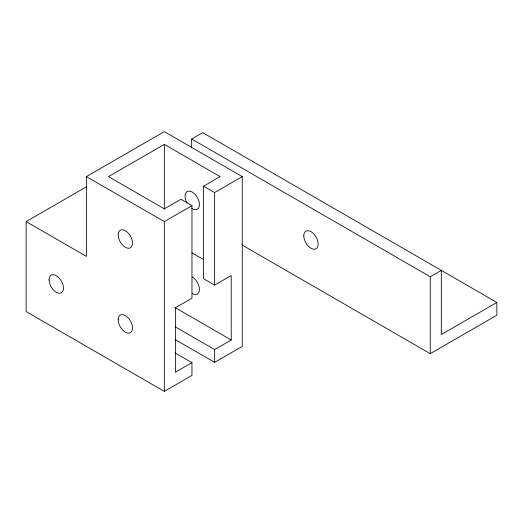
<?xml version="1.0" encoding="UTF-8"?>
<svg xmlns="http://www.w3.org/2000/svg" width="523" height="523" viewBox="0 0 523 523"><rect width="100%" height="100%" fill="white"/><g stroke="black" fill="none" stroke-linecap="round" stroke-linejoin="round"><path stroke-width="0.78" d="M175.048 352.888L191.967 362.655L191.967 375.416L164.327 391.374L26.15 311.603L26.15 221.615L86.393 256.394L86.393 176.617L164.327 131.626L242.26 176.617L242.26 346.383L214.626 362.341L175.146 339.545M26.15 221.615L86.53 186.75M175.146 326.783L214.626 349.573L231.205 340.002L231.205 275.543L214.626 285.113L203.571 278.733L203.571 186.188L220.15 176.617L164.327 144.387L108.503 176.617L164.327 208.847L180.912 199.27L191.967 205.65L191.967 298.195L175.382 307.772L175.382 372.232L191.967 362.655M191.673 147.917L191.673 139.013L202.728 132.633L496.85 302.444L496.85 315.212L430.246 353.659L241.789 244.856M86.393 176.617L164.327 221.608L191.967 205.65M203.571 186.188L214.626 192.575L242.26 176.617M191.673 139.013L430.246 276.759L441.301 270.371L441.301 334.517L496.85 302.444M191.889 252.838L203.898 259.774M174.806 307.439L231.205 340.002M430.246 276.759L430.246 353.659M214.626 192.575L214.626 285.113M214.626 349.573L214.626 362.341M164.327 144.387L164.327 209.331M164.327 221.608L164.327 391.374M192.242 276.974A10.159 5.864 60 0 1 199.426 289.422A10.159 5.864 60 0 1 192.242 293.573M187.018 203.081A10.159 5.864 60 0 1 188.914 191.117A10.159 5.864 60 0 1 199.276 202.761A10.159 5.864 60 0 1 191.725 208.37M118.178 234.853A10.159 5.864 60 0 0 128.952 248.262A10.159 5.864 60 0 0 128.952 233.892A10.159 5.864 60 0 0 118.178 234.853M118.178 319.736A10.159 5.864 60 0 0 128.952 333.144A10.159 5.864 60 0 0 128.952 318.775A10.159 5.864 60 0 0 118.178 319.736M49.09 279.851A10.159 5.864 60 0 0 59.864 293.259A10.159 5.864 60 0 0 59.864 278.883A10.159 5.864 60 0 0 49.09 279.851M303.778 235.808A10.159 5.864 60 0 0 314.552 249.216A10.159 5.864 60 0 0 314.552 234.847A10.159 5.864 60 0 0 303.778 235.808"/></g></svg>
